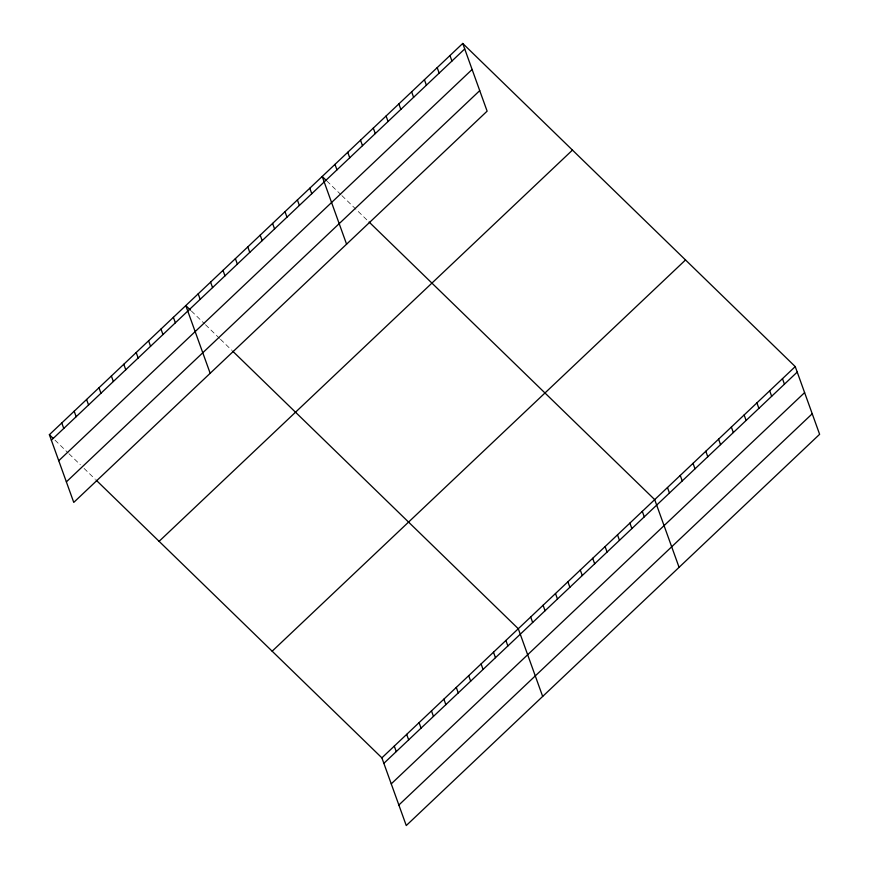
<?xml version="1.0" encoding="UTF-8"?>
<svg xmlns="http://www.w3.org/2000/svg" width="869" height="869" viewBox="0 0 869 869"><rect width="100%" height="100%" fill="white"/><g stroke="black" fill="none" stroke-linecap="round" stroke-linejoin="round"><path stroke-width="0.65" stroke-dasharray="4.34 3.26" d="M326.885 181.034L340.952 194.699M341.897 195.612L368.152 221.128M191.419 311.048L204.552 323.811M205.486 324.724L219.553 338.399M220.487 339.312L231.741 350.24M55.008 440.159L68.14 452.923M69.075 453.835L80.328 464.774M84.076 468.413L95.329 479.351"/><path stroke-width="1.3" d="M462.742 43.45L487.118 111.156L73.756 502.401L49.381 434.696L462.742 43.45L795.244 366.599L819.619 434.304L406.257 825.55L381.882 757.844L96.274 480.264M51.358 440.181L464.719 48.936M58.744 460.722L472.117 69.477M66.37 481.871L479.731 90.626M159.103 541.333L572.465 150.087M272.149 651.196L685.522 259.961M381.882 757.844L795.244 366.599M383.859 763.33L797.221 372.084M391.246 783.86L804.607 392.614M398.86 805.02L812.233 413.774M325.951 180.122L322.203 176.472L346.579 244.189M369.097 222.04L654.694 499.621L679.08 567.327M190.485 310.146L185.792 305.584L210.168 373.29M232.686 351.152L518.293 628.732L542.669 696.438M49.381 434.696L53.128 438.345M782.469 378.688L784.446 384.174M769.684 390.778L771.661 396.275M756.91 402.868L758.887 408.365M744.136 414.969L746.113 420.455M731.361 427.059L733.338 432.545M718.587 439.149L720.553 444.646M705.802 451.25L707.779 456.736M693.027 463.34L695.004 468.825M680.253 475.43L682.23 480.926M667.479 487.52L669.456 493.016M642.3 511.352L644.277 516.849M629.895 523.095L631.872 528.58M449.968 55.54L451.945 61.036M617.501 534.826L619.467 540.322M437.194 67.641L439.171 73.126M605.096 546.568L607.073 552.054M424.42 79.731L426.397 85.216M592.691 558.3L594.668 563.796M411.634 91.821L413.611 97.306M580.296 570.042L582.273 575.528M398.86 103.911L400.837 109.407M567.891 581.774L569.868 587.27M386.086 116.011L388.063 121.497M555.487 593.516L557.464 599.002M373.312 128.101L375.289 133.587M543.092 605.259L545.069 610.744M360.526 140.191L362.503 145.688M530.687 616.99L532.664 622.476M347.752 152.292L349.729 157.778M334.978 164.382L336.955 169.868M505.888 640.464L507.865 645.96M493.483 652.206L495.46 657.692M309.798 188.215L311.775 193.7M481.089 663.938L483.066 669.434M297.404 199.946L299.37 205.442M468.684 675.68L470.661 681.166M284.999 211.688L286.976 217.174M456.279 687.412L458.256 692.908M272.594 223.42L274.571 228.916M443.885 699.154L445.862 704.64M260.2 235.162L262.177 240.648M431.48 710.885L433.457 716.382M247.795 246.894L249.772 252.39M419.075 722.628L421.052 728.113M235.39 258.636L237.367 264.122M406.681 734.359L408.658 739.856M222.996 270.368L224.973 275.864M394.276 746.102L396.253 751.587M210.591 282.11L212.568 287.596M198.186 293.841L200.163 299.338M173.387 317.326L175.364 322.812M160.993 329.058L162.97 334.543M148.588 340.8L150.565 346.286M136.183 352.532L138.16 358.028M123.789 364.274L125.766 369.759M111.384 376.005L113.361 381.502M98.979 387.748L100.956 393.233M86.585 399.479L88.562 404.976M74.18 411.222L76.157 416.707M61.786 422.953L63.763 428.45"/></g></svg>
